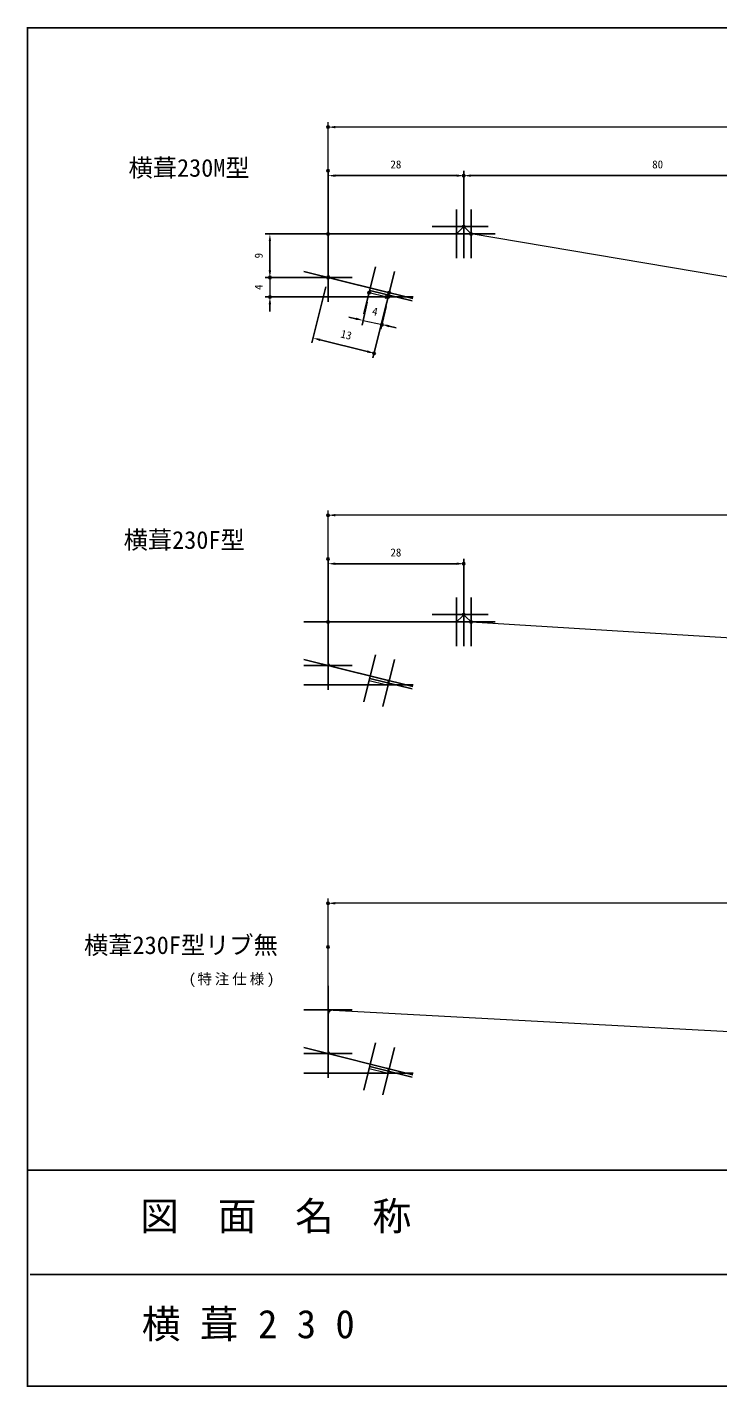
# Model space of a CAD drawing. Units: millimetres on the paper. Extents: x -198 to 198, y -161 to 120.
# Drawn here: x -197.6 to -55.1, y -160.7 to 119.6 of the extents above; entities that cross this region are included whole.
import ezdxf
from ezdxf.enums import TextEntityAlignment as Align

# ---------------------------------------------------------------- set-up
doc = ezdxf.new("R2010")
doc.units = ezdxf.units.MM
doc.header["$PDMODE"] = 32
doc.header["$PDSIZE"] = 0.5
for name, color, linetype, lineweight in [('0-0_0', 7, 'Continuous', 25), ('0-1_補助線１', 7, 'Continuous', 25), ('0-2_実線', 4, 'Continuous', 18), ('0-5_寸法線', 7, 'Continuous', 25)]:
    doc.layers.add(name, color=color, linetype=linetype, lineweight=lineweight)
doc.layers.add('0-8_DEFPOINTS', color=7, linetype='Continuous')
doc.styles.add('ＭＳ ゴシック', font='')
doc.styles.get('ＭＳ ゴシック').set_extended_font_data('MS Gothic')

# ---------------------------------------------------------------- blocks, each defined once
blk = doc.blocks.new('D20')
at = {"layer": '0-5_寸法線'}
for p, q in [((91.5, 225), (168.5, 225)), ((170, 202), (170, 226))]:
    blk.add_line(p, q, dxfattribs=at)
for points in [[(91.5, 225.25), (91.5, 224.75), (90, 225)], [(168.5, 225.25), (168.5, 224.75), (170, 225)]]:
    blk.add_solid(points, dxfattribs=at)
at = {"layer": '0-8_DEFPOINTS'}
for p in [(170, 225), (90, 214.5), (170, 200)]:
    blk.add_point(p, dxfattribs=at)
at = {"layer": '0-5_寸法線', "style": 'ＭＳ ゴシック'}
blk.add_text('80', height=1.65, dxfattribs=at).set_placement((128.875, 226), align=Align.BOTTOM_LEFT)
blk = doc.blocks.new('D21')
at = {"layer": '0-5_寸法線'}
for p, q in [((50, 205.5), (50, 207)), ((60, 204), (49, 204)), ((72.002, 200.004), (49, 200.004)), ((50, 198.504), (50, 197.004))]:
    blk.add_line(p, q, dxfattribs=at)
for points in [[(49.75, 205.5), (50.25, 205.5), (50, 204)], [(49.75, 198.504), (50.25, 198.504), (50, 200.004)]]:
    blk.add_solid(points, dxfattribs=at)
at = {"layer": '0-8_DEFPOINTS'}
for p in [(62, 204), (50, 200.004), (74.002, 200.004)]:
    blk.add_point(p, dxfattribs=at)
at = {"layer": '0-5_寸法線', "style": 'ＭＳ ゴシック'}
blk.add_text('4', height=1.65, rotation=90, dxfattribs=at).set_placement((49, 201.44), align=Align.BOTTOM_LEFT)
blk = doc.blocks.new('D22')
at = {"layer": '0-5_寸法線'}
for p, q in [((60, 213), (49, 213)), ((50, 211.5), (50, 205.5)), ((60, 204), (49, 204))]:
    blk.add_line(p, q, dxfattribs=at)
for points in [[(49.75, 211.5), (50.25, 211.5), (50, 213)], [(49.75, 205.5), (50.25, 205.5), (50, 204)]]:
    blk.add_solid(points, dxfattribs=at)
at = {"layer": '0-8_DEFPOINTS'}
for p in [(62, 213), (50, 204), (62, 204)]:
    blk.add_point(p, dxfattribs=at)
at = {"layer": '0-5_寸法線', "style": 'ＭＳ ゴシック'}
blk.add_text('9', height=1.65, rotation=90, dxfattribs=at).set_placement((49, 207.938), align=Align.BOTTOM_LEFT)
blk = doc.blocks.new('D23')
at = {"layer": '0-5_寸法線'}
for p, q in [((61.518, 202.059), (58.659, 190.544)), ((74.126, 198.928), (71.267, 187.413)), ((60.355, 191.153), (70.052, 188.746))]:
    blk.add_line(p, q, dxfattribs=at)
for points in [[(60.416, 191.396), (60.295, 190.911), (58.9, 191.515)], [(70.112, 188.988), (69.992, 188.503), (71.508, 188.384)]]:
    blk.add_solid(points, dxfattribs=at)
at = {"layer": '0-8_DEFPOINTS'}
for p in [(62, 204), (74.608, 200.869), (71.508, 188.384)]:
    blk.add_point(p, dxfattribs=at)
at = {"layer": '0-5_寸法線', "style": 'ＭＳ ゴシック'}
blk.add_text('13', height=1.65, rotation=346.054, dxfattribs=at).set_placement((64.353, 191.191), align=Align.BOTTOM_LEFT)
blk = doc.blocks.new('D24')
at = {"layer": '0-5_寸法線'}
for p, q in [((70.054, 198.91), (69.013, 194.194)), ((73.961, 198.047), (72.92, 193.331)), ((67.763, 195.494), (66.299, 195.817)), ((74.6, 193.984), (76.065, 193.661))]:
    blk.add_line(p, q, dxfattribs=at)
for points in [[(67.817, 195.738), (67.71, 195.25), (69.228, 195.17)], [(74.654, 194.228), (74.546, 193.74), (73.135, 194.308)]]:
    blk.add_solid(points, dxfattribs=at)
at = {"layer": '0-8_DEFPOINTS'}
for p in [(70.485, 200.863), (74.392, 200), (73.135, 194.308)]:
    blk.add_point(p, dxfattribs=at)
at = {"layer": '0-5_寸法線', "style": 'ＭＳ ゴシック'}
blk.add_text('4', height=1.65, rotation=347.55, dxfattribs=at).set_placement((70.848, 195.837), align=Align.BOTTOM_LEFT)
blk = doc.blocks.new('D25')
at = {"layer": '0-5_寸法線'}
for p, q in [((62, 215), (62, 226)), ((63.5, 225), (88.5, 225)), ((90, 216.5), (90, 226))]:
    blk.add_line(p, q, dxfattribs=at)
for points in [[(63.5, 225.25), (63.5, 224.75), (62, 225)], [(88.5, 225.25), (88.5, 224.75), (90, 225)]]:
    blk.add_solid(points, dxfattribs=at)
at = {"layer": '0-8_DEFPOINTS'}
for p in [(90, 225), (90, 214.5), (62, 213)]:
    blk.add_point(p, dxfattribs=at)
at = {"layer": '0-5_寸法線', "style": 'ＭＳ ゴシック'}
blk.add_text('28', height=1.65, dxfattribs=at).set_placement((74.875, 226), align=Align.BOTTOM_LEFT)
blk = doc.blocks.new('D29')
at = {"layer": '0-5_寸法線'}
for p, q in [((62, 135), (62, 146)), ((90, 136.5), (90, 146)), ((63.5, 145), (88.5, 145))]:
    blk.add_line(p, q, dxfattribs=at)
for points in [[(63.5, 145.25), (63.5, 144.75), (62, 145)], [(88.5, 145.25), (88.5, 144.75), (90, 145)]]:
    blk.add_solid(points, dxfattribs=at)
at = {"layer": '0-8_DEFPOINTS'}
for p in [(90, 145), (62, 133), (90, 134.5)]:
    blk.add_point(p, dxfattribs=at)
at = {"layer": '0-5_寸法線', "style": 'ＭＳ ゴシック'}
blk.add_text('28', height=1.65, dxfattribs=at).set_placement((74.875, 146), align=Align.BOTTOM_LEFT)

msp = doc.modelspace()

# ---------------------------------------------------------------- linework, layer by layer
at = {"layer": '0-0_0'}
for p, q in [((-197.5, -160.685), (-197.5, 119.605)), ((-197.333, 119.468), (197.525, 119.468)), ((-197.328, -116), (197.5, -116)), ((-196.99, -137.546), (197.838, -137.546)), ((-197.574, -160.561), (197.518, -160.561))]:
    msp.add_line(p, q, dxfattribs=at)
at = {"layer": '0-1_補助線１'}
for p, q in [((-135.5, 82), (-135.5, 63)), ((-109, 82), (-109, 72)), ((-107.5, 82), (-107.5, 72)), ((-106, 82), (-106, 72)), ((-114, 78.5), (-102.5, 78.5)), ((-140.5, 77), (-101, 77)), ((-125.69, 70.201), (-128.1, 60.495)), ((-140.5, 69.242), (-118.039, 63.664)), ((-140.5, 68), (-130.5, 68)), ((-121.807, 69.237), (-124.217, 59.531)), ((-126.895, 65.348), (-118.158, 63.178)), ((-140.5, 64), (-117.928, 64)), ((-135.5, 2), (-135.5, -17)), ((-109, 2), (-109, -8)), ((-107.5, 2), (-107.5, -8)), ((-106, 2), (-106, -8)), ((-114, -1.5), (-102.5, -1.5)), ((-140.5, -3), (-101, -3)), ((-140.5, -10.758), (-118.039, -16.336)), ((-125.69, -9.799), (-128.1, -19.505)), ((-121.807, -10.763), (-124.217, -20.469)), ((-140.5, -12), (-130.5, -12)), ((-140.5, -16), (-117.928, -16)), ((-126.895, -14.652), (-118.158, -16.822)), ((-135.5, -78), (-135.5, -97)), ((-140.5, -83), (-130.5, -83)), ((-140.5, -90.758), (-118.039, -96.336)), ((-140.5, -92), (-130.5, -92)), ((-125.69, -89.799), (-128.1, -99.505)), ((-121.807, -90.763), (-124.217, -100.469)), ((-126.895, -94.652), (-118.158, -96.822)), ((-140.5, -96), (-117.928, -96))]:
    msp.add_line(p, q, dxfattribs=at)
at = {"layer": '0-2_実線'}
for p, q in [((-135.5, 76.5), (-135.5, 68.782)), ((-134.741, 67.812), (-123.377, 64.99)), ((-123.618, 64.019), (-127.015, 64.863)), ((-106, -3), (-107.146, -1.854)), ((-135.5, -3.5), (-135.5, -11.218)), ((-106, -3), (107.378, -15.996)), ((-134.741, -12.188), (-123.377, -15.01)), ((-123.618, -15.981), (-127.015, -15.137)), ((-135.5, -84.055), (-135.5, -91.218)), ((-134.447, -83.056), (107.393, -95.997)), ((-134.741, -92.188), (-123.377, -95.01)), ((-123.618, -95.981), (-127.015, -95.137))]:
    msp.add_line(p, q, dxfattribs=at)
for points in [[(-107.854, 78.146), (-109, 77), (-135, 77)], [(-27.854, 62.854), (-29, 64), (-106, 77), (-107.146, 78.146)], [(-107.854, -1.854), (-109, -3), (-135, -3)]]:
    msp.add_lwpolyline(points, dxfattribs=at)
for centre, radius, start, end in [((-135, 76.5), 0.5, 90, 180), ((-107.5, 77.793), 0.5, 45, 135), ((-134.5, 68.782), 1, 180, 256.05433), ((-123.498, 64.504), 0.5, 256.05433, 76.05433), ((-107.5, -2.207), 0.5, 45, 135), ((-135, -3.5), 0.5, 90, 180), ((-134.5, -11.218), 1, 180, 256.05433), ((-123.498, -15.496), 0.5, 256.05433, 76.05433), ((-134.5, -84.055), 1, 86.93704, 180), ((-134.5, -91.218), 1, 180, 256.05433), ((-123.498, -95.496), 0.5, 256.05433, 76.05433)]:
    msp.add_arc(centre, radius, start, end, dxfattribs=at)
at = {"layer": '0-5_寸法線', "color": 3, "lineweight": 18}
for p, q in [((-135.5, 77), (-135.5, 100)), ((93, 99), (-134, 99)), ((-147.5, 68), (-147.5, 64.004)), ((-128.272, 59.17), (-124.365, 58.308)), ((-135.5, -3), (-135.5, 20)), ((93, 19), (-134, 19)), ((-135.5, -83), (-135.5, -60)), ((93, -61), (-134, -61))]:
    msp.add_line(p, q, dxfattribs=at)
at = {"layer": '0-5_寸法線', "color": 3}
for p in [(-135.5, 99), (-135.5, 19), (-135.5, -61)]:
    msp.add_point(p, dxfattribs=at)
at = {"layer": '0-5_寸法線'}
for points in [[(-134, 99.25), (-134, 98.75), (-135.5, 99)], [(-134, 19.25), (-134, 18.75), (-135.5, 19)], [(-134, -60.75), (-134, -61.25), (-135.5, -61)]]:
    msp.add_solid(points, dxfattribs=at)
at = {"layer": '0-8_DEFPOINTS'}
for p in [(-135.5, 90), (-106, 77), (-135.5, 10), (-106, -3), (-135.5, -70)]:
    msp.add_point(p, dxfattribs=at)

# ---------------------------------------------------------------- block references
at = {"layer": '0-5_寸法線'}
for name in ['D25', 'D20', 'D22', 'D21', 'D23', 'D24', 'D29']:
    msp.add_blockref(name, (-197.5, -136), dxfattribs=at)

# ---------------------------------------------------------------- texts
at = {"layer": '0-0_0', "style": 'ＭＳ ゴシック'}
for s, height, p in [('横葺230M型', 3.666, (-176.661, 87.673)), ('横葺230F型', 3.666, (-177.669, 10.965)), ('横葦230F型リブ無', 3.666, (-185.841, -72.565)), ('図  面  名  称', 5.865, (-174.268, -130.188))]:
    msp.add_text(s, height=height, dxfattribs=at).set_placement(p, align=Align.BOTTOM_LEFT)
at = {"layer": '0-0_0', "insert": (-164.26, -78.292), "char_height": 2.199, "attachment_point": 7, "style": 'ＭＳ ゴシック'}
msp.add_mtext('\\T1.2;(特注仕様)', dxfattribs=at)
at = {"layer": '0-5_寸法線', "style": 'ＭＳ ゴシック'}
msp.add_text('横 葺 2 3 0', height=5.865, dxfattribs=at).set_placement((-173.925, -152.437), align=Align.BOTTOM_LEFT)

doc.saveas('drawing.dxf')
